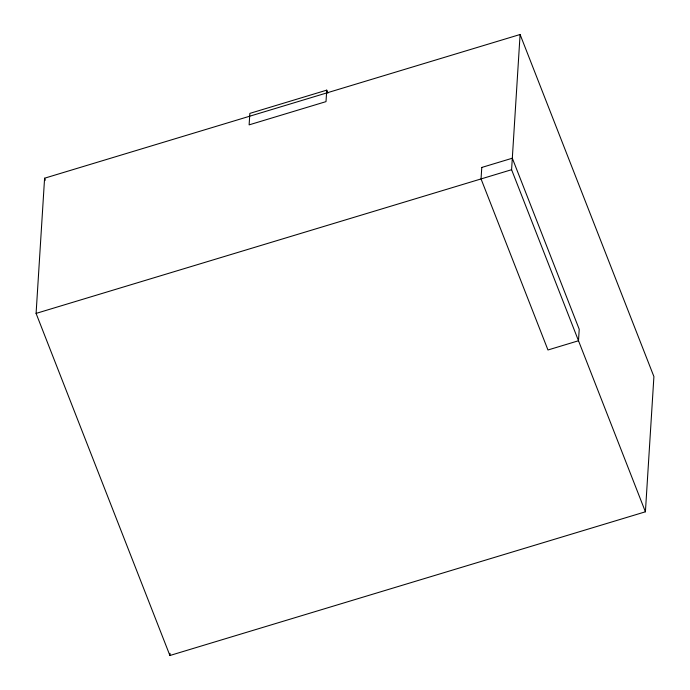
<?xml version="1.0" encoding="UTF-8"?>
<svg xmlns="http://www.w3.org/2000/svg" width="690" height="690" viewBox="0 0 690 690"><rect width="100%" height="100%" fill="white"/><g stroke="black" fill="none" stroke-linecap="round" stroke-linejoin="round"><path stroke-width="1.03" d="M36.087 313.407L44.591 178.201L520.096 34.5L653.913 376.593L645.409 511.799L169.904 655.5L36.087 313.407L511.592 169.706L520.096 34.5M169.904 655.5L170.033 653.352M326.732 90.148L326.008 101.628L249.124 124.864L249.849 113.384L326.732 90.148L327.905 93.159M511.592 169.706L645.409 511.799M44.591 178.201L45.376 180.211M481.775 167.446L481.051 178.934L547.964 349.985L578.496 340.757L579.221 329.268L512.316 158.217L481.775 167.446"/></g></svg>
